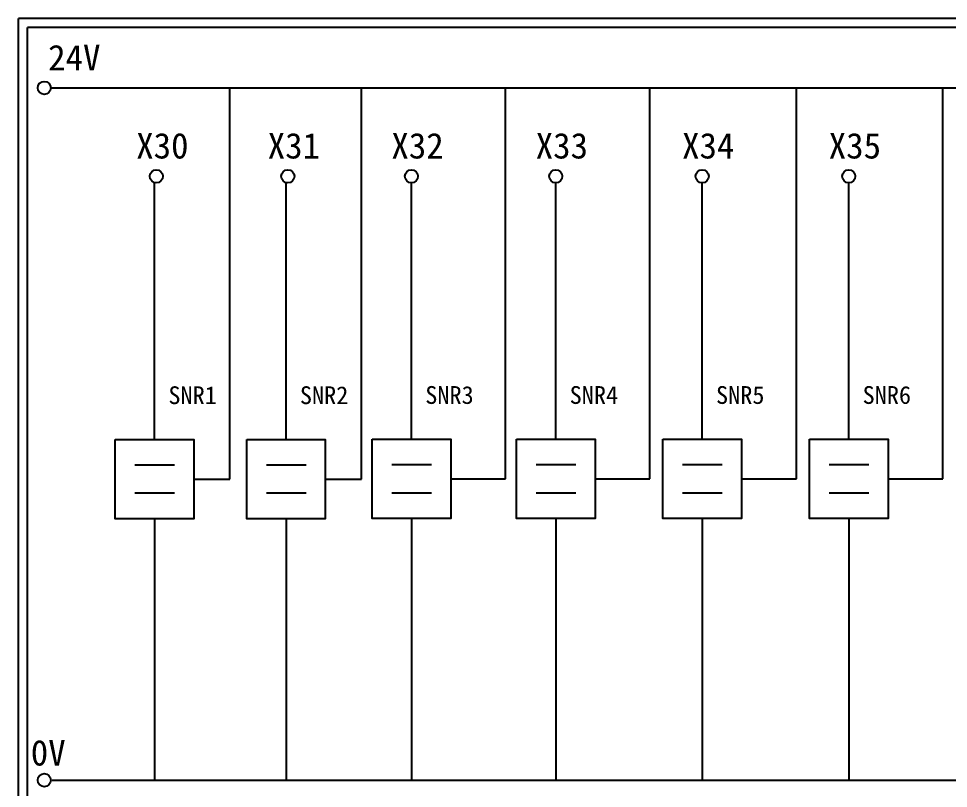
# Model space of a CAD drawing. Extents: x 275 to 562, y 265 to 469.
# Drawn here: x 274.9 to 405.5, y 360.7 to 468.9 of the extents above; entities that cross this region are included whole.
import ezdxf

# ---------------------------------------------------------------- set-up
doc = ezdxf.new("R2010")
doc.units = 0
doc.layers.get('0').update_dxf_attribs({"linetype": 'CONTINUOUS'})
doc.layers.add('圖框層', color=7, linetype='CONTINUOUS')
doc.layers.add('標尺寸層', color=3, linetype='CONTINUOUS')
doc.styles.add('STSL', font='kaiu.ttf')

msp = doc.modelspace()

# ---------------------------------------------------------------- linework, layer by layer
for p, q in [((304.58, 404.19), (304.58, 459.1)), ((323.04, 404.19), (323.04, 459.1)), ((343.3, 404.23), (343.3, 459.14)), ((363.57, 404.23), (363.57, 459.14)), ((384.14, 404.23), (384.14, 459.14)), ((404.73, 404.23), (404.73, 459.14)), ((294, 409.77), (294, 445.79)), ((312.46, 409.77), (312.46, 445.79)), ((330.07, 409.8), (330.07, 445.83)), ((350.35, 409.8), (350.35, 445.83)), ((370.91, 409.8), (370.91, 445.83)), ((391.5, 409.8), (391.5, 445.83)), ((299.51, 404.19), (304.58, 404.19)), ((317.98, 404.19), (323.04, 404.19)), ((335.59, 404.23), (343.3, 404.23)), ((355.86, 404.23), (363.57, 404.23)), ((376.42, 404.23), (384.14, 404.23)), ((397.02, 404.23), (404.73, 404.23)), ((294, 398.61), (294, 361.84)), ((312.46, 398.61), (312.46, 361.84)), ((330.07, 398.65), (330.07, 361.87)), ((350.35, 398.65), (350.35, 361.87)), ((370.91, 398.65), (370.91, 361.87)), ((391.5, 398.65), (391.5, 361.87))]:
    msp.add_line(p, q)
for points in [[(288.48, 409.77), (299.51, 409.77), (299.51, 398.61), (288.48, 398.61)], [(306.95, 409.77), (317.98, 409.77), (317.98, 398.61), (306.95, 398.61)], [(324.56, 409.8), (335.59, 409.8), (335.59, 398.65), (324.56, 398.65)], [(344.84, 409.8), (355.86, 409.8), (355.86, 398.65), (344.84, 398.65)], [(365.4, 409.8), (376.42, 409.8), (376.42, 398.65), (365.4, 398.65)], [(385.99, 409.8), (397.02, 409.8), (397.02, 398.65), (385.99, 398.65)]]:
    msp.add_lwpolyline(points, close=True)
at = {"layer": '圖框層', "color": 7}
for p, q in [((561.9, 468.91), (274.9, 468.91)), ((274.9, 264.95), (274.9, 468.91)), ((560.65, 467.66), (276.15, 467.66)), ((276.15, 266.2), (276.15, 467.66))]:
    msp.add_line(p, q, dxfattribs=at)
at = {"layer": '標尺寸層', "color": 7}
for p, q in [((279.42, 459.17), (557.02, 459.17)), ((291.24, 406.22), (296.8, 406.22)), ((309.7, 406.22), (315.27, 406.22)), ((327.31, 406.26), (332.88, 406.26)), ((347.59, 406.26), (353.16, 406.26)), ((368.15, 406.26), (373.72, 406.26)), ((388.74, 406.26), (394.31, 406.26)), ((291.24, 402.25), (296.8, 402.25)), ((309.7, 402.25), (315.27, 402.25)), ((327.31, 402.28), (332.88, 402.28)), ((347.59, 402.28), (353.16, 402.28)), ((368.15, 402.28), (373.72, 402.28)), ((388.74, 402.28), (394.31, 402.28)), ((279.63, 361.9), (557.5, 361.9))]:
    msp.add_line(p, q, dxfattribs=at)
for centre in [(278.5, 459.17), (294.24, 446.75), (312.71, 446.75), (330.07, 446.75), (350.35, 446.75), (370.91, 446.75), (391.5, 446.75), (278.5, 361.9)]:
    msp.add_circle(centre, 0.92, dxfattribs=at)

# ---------------------------------------------------------------- texts
at = {"layer": '圖框層', "color": 4, "style": 'STSL'}
for s, height, p in [('24V', 3.6, (279.05, 461.63)), ('X30', 3.6, (291.42, 449.25)), ('X31 ', 3.6, (309.89, 449.25)), ('X32 ', 3.6, (327.26, 449.25)), ('X33 ', 3.6, (347.53, 449.25)), ('X34 ', 3.6, (368.09, 449.25)), ('X35 ', 3.6, (388.69, 449.25)), ('SNR1', 2.5, (295.94, 414.74)), ('SNR2', 2.5, (314.41, 414.74)), ('SNR3', 2.5, (332.02, 414.77)), ('SNR4', 2.5, (352.3, 414.77)), ('SNR5', 2.5, (372.86, 414.77)), ('SNR6', 2.5, (393.45, 414.77)), ('0V', 3.6, (276.61, 363.95))]:
    msp.add_text(s, height=height, dxfattribs=at).set_placement(p)

doc.saveas('drawing.dxf')
